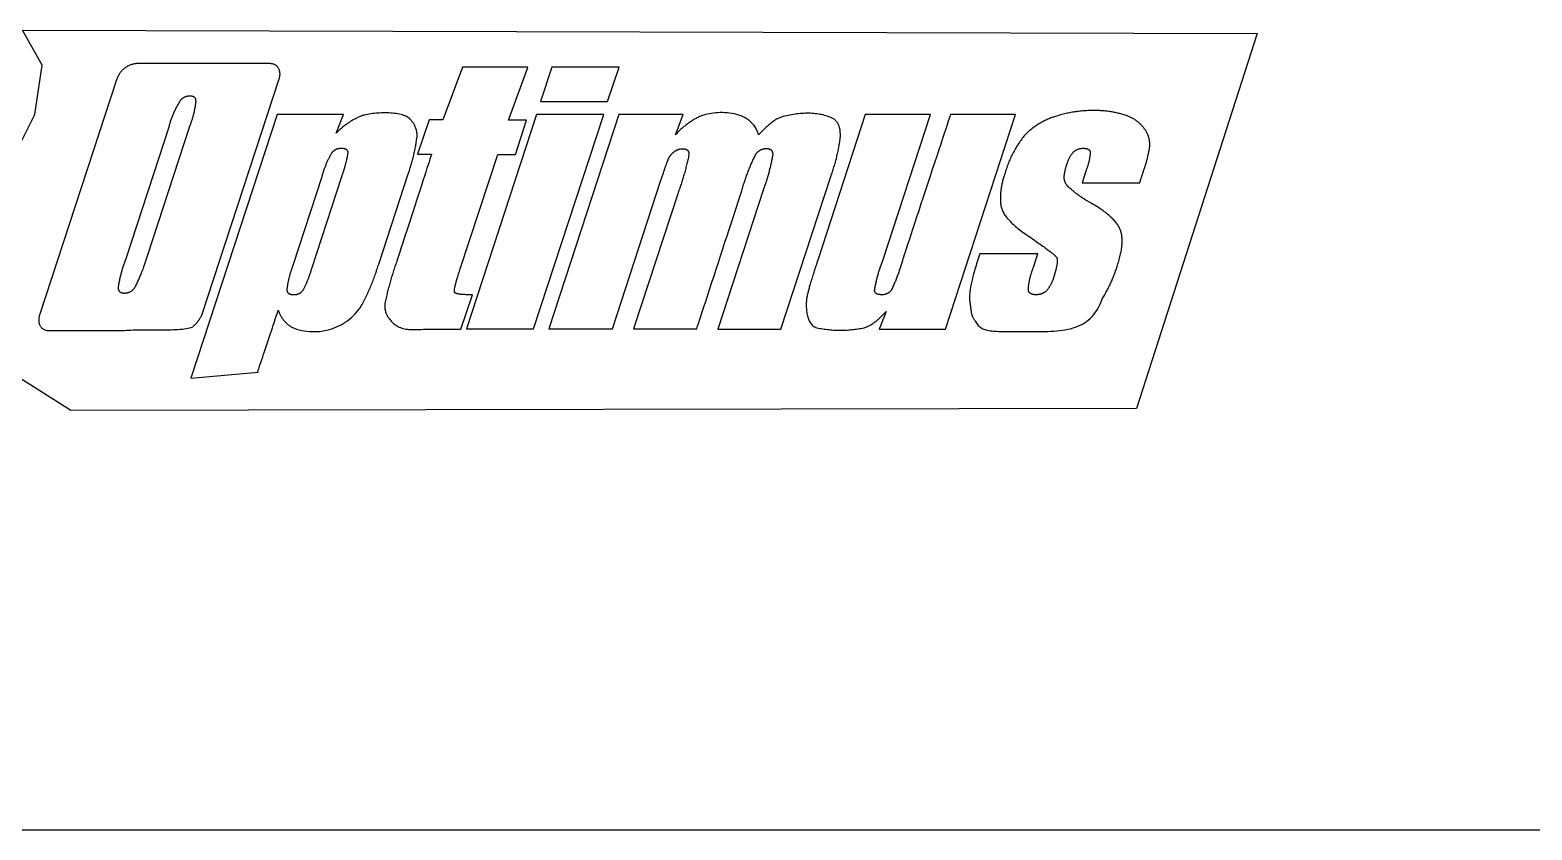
# Model space of a CAD drawing. Extents: x 0 to 453, y 0 to 124.
# Drawn here: x 216.7 to 286.5, y 0.4 to 37.5 of the extents above; entities that cross this region are included whole.
import ezdxf

# ---------------------------------------------------------------- set-up
doc = ezdxf.new("R2010")
doc.units = 0
doc.layers.get('0').update_dxf_attribs({"linetype": 'CONTINUOUS'})

msp = doc.modelspace()

# ---------------------------------------------------------------- linework, layer by layer
at = {"color": 1}
for points in [[(216.358, 37.527), (273.687, 37.366), (268.091, 19.956), (218.614, 19.861), (215.609, 21.763), (213.458, 23.11), (214.984, 24.988), (214.529, 28.841), (216.934, 33.603), (217.27, 35.903), (216.358, 37.532)], [(244.051, 35.802), (240.945, 35.802), (240.416, 34.214), (243.533, 34.214), (244.062, 35.802)], [(243.334, 33.603), (240.228, 33.603), (236.974, 23.65), (240.093, 23.65), (243.348, 33.603)], [(220.996, 23.576)]]:
    msp.add_lwpolyline(points, close=True, dxfattribs=at)
for points in [[(221.66, 35.974), (221.619, 35.97), (221.579, 35.964), (221.54, 35.957), (221.501, 35.948), (221.462, 35.938), (221.424, 35.927), (221.387, 35.914), (221.35, 35.9), (221.314, 35.884), (221.279, 35.867), (221.244, 35.849), (221.21, 35.83), (221.176, 35.809), (221.144, 35.788), (221.112, 35.765), (221.082, 35.741), (221.052, 35.715), (221.023, 35.689), (220.995, 35.662), (220.968, 35.633), (220.942, 35.604), (220.917, 35.574), (220.893, 35.542), (220.871, 35.51), (220.849, 35.477), (220.829, 35.443), (220.81, 35.408), (220.792, 35.372), (220.776, 35.335), (220.761, 35.298), (220.747, 35.26)], [(227.838, 35.974), (221.66, 35.974)], [(228.28, 35.26), (228.291, 35.297), (228.301, 35.335), (228.308, 35.372), (228.314, 35.408), (228.317, 35.444), (228.319, 35.478), (228.319, 35.512), (228.317, 35.546), (228.313, 35.578), (228.308, 35.61), (228.301, 35.64), (228.292, 35.67), (228.281, 35.698), (228.269, 35.726), (228.255, 35.752), (228.239, 35.777), (228.222, 35.801), (228.204, 35.823), (228.184, 35.844), (228.162, 35.864), (228.139, 35.882), (228.115, 35.899), (228.089, 35.914), (228.062, 35.928), (228.034, 35.94), (228.004, 35.95), (227.973, 35.958), (227.941, 35.965), (227.908, 35.97), (227.873, 35.973), (227.838, 35.974)], [(239.818, 35.802), (236.791, 35.802), (235.884, 33.355), (235.238, 33.355), (234.709, 31.767), (235.355, 31.767)], [(236.691, 26.441), (238.429, 31.759), (239.252, 31.759), (239.768, 33.347), (238.921, 33.347), (239.831, 35.797), (239.818, 35.802)], [(220.747, 35.26), (217.154, 24.29)], [(224.689, 24.293), (228.28, 35.26)], [(223.694, 34.265), (223.672, 34.229), (223.649, 34.193), (223.627, 34.157), (223.605, 34.121), (223.584, 34.085), (223.563, 34.048), (223.542, 34.011), (223.522, 33.974), (223.502, 33.937), (223.483, 33.9), (223.464, 33.862), (223.445, 33.824), (223.427, 33.786), (223.409, 33.748), (223.391, 33.71), (223.374, 33.671), (223.357, 33.632), (223.341, 33.594), (223.325, 33.555), (223.31, 33.515), (223.294, 33.476), (223.28, 33.436), (223.265, 33.397), (223.251, 33.357), (223.238, 33.317), (223.225, 33.277), (223.212, 33.237), (223.2, 33.196), (223.188, 33.156), (223.176, 33.115), (223.165, 33.074)], [(224.128, 34.468), (224.112, 34.468), (224.096, 34.467), (224.08, 34.466), (224.064, 34.464), (224.048, 34.462), (224.033, 34.459), (224.017, 34.456), (224.002, 34.452), (223.986, 34.448), (223.971, 34.444), (223.956, 34.439), (223.941, 34.434), (223.926, 34.428), (223.911, 34.423), (223.897, 34.416), (223.882, 34.409), (223.868, 34.402), (223.854, 34.395), (223.841, 34.387), (223.827, 34.379), (223.814, 34.37), (223.801, 34.361), (223.788, 34.352), (223.775, 34.342), (223.763, 34.332), (223.751, 34.322), (223.739, 34.311), (223.727, 34.3), (223.716, 34.289), (223.705, 34.277), (223.694, 34.265)], [(224.419, 34.22), (224.419, 34.235), (224.418, 34.251), (224.417, 34.265), (224.414, 34.279), (224.412, 34.293), (224.408, 34.306), (224.404, 34.319), (224.399, 34.331), (224.394, 34.342), (224.388, 34.354), (224.382, 34.364), (224.375, 34.374), (224.367, 34.384), (224.359, 34.393), (224.35, 34.402), (224.34, 34.41), (224.33, 34.417), (224.32, 34.424), (224.308, 34.431), (224.297, 34.437), (224.284, 34.442), (224.271, 34.447), (224.258, 34.452), (224.243, 34.456), (224.229, 34.459), (224.213, 34.462), (224.198, 34.464), (224.181, 34.466), (224.164, 34.467), (224.146, 34.468), (224.128, 34.468)], [(224.134, 33.074), (224.148, 33.11), (224.161, 33.146), (224.174, 33.181), (224.187, 33.217), (224.2, 33.253), (224.212, 33.29), (224.224, 33.326), (224.236, 33.362), (224.248, 33.399), (224.259, 33.435), (224.269, 33.472), (224.28, 33.508), (224.29, 33.545), (224.3, 33.582), (224.31, 33.619), (224.319, 33.656), (224.328, 33.693), (224.336, 33.73), (224.345, 33.768), (224.353, 33.805), (224.36, 33.842), (224.368, 33.88), (224.375, 33.917), (224.381, 33.955), (224.388, 33.993), (224.394, 34.03), (224.4, 34.068), (224.405, 34.106), (224.41, 34.144), (224.415, 34.182), (224.419, 34.22)], [(230.923, 32.743), (231.261, 33.603), (228.182, 33.603), (224.171, 21.366), (227.311, 21.647), (227.298, 21.647)], [(232.076, 33.537), (232.035, 33.519), (231.993, 33.5), (231.952, 33.481), (231.911, 33.461), (231.87, 33.441), (231.83, 33.42), (231.79, 33.399), (231.75, 33.377), (231.71, 33.354), (231.671, 33.332), (231.632, 33.308), (231.593, 33.285), (231.555, 33.26), (231.517, 33.235), (231.479, 33.21), (231.442, 33.184), (231.405, 33.158), (231.368, 33.132), (231.331, 33.104), (231.295, 33.077), (231.26, 33.049), (231.224, 33.02), (231.189, 32.991), (231.155, 32.962), (231.12, 32.932), (231.087, 32.902), (231.053, 32.871), (231.02, 32.84), (230.987, 32.808), (230.955, 32.776), (230.923, 32.743)], [(234.325, 33.421), (234.285, 33.455), (234.239, 33.487), (234.188, 33.515), (234.132, 33.542), (234.071, 33.566), (234.006, 33.587), (233.938, 33.606), (233.865, 33.623), (233.79, 33.638), (233.711, 33.651), (233.631, 33.661), (233.548, 33.67), (233.463, 33.676), (233.378, 33.681), (233.291, 33.684), (233.204, 33.685), (233.116, 33.684), (233.029, 33.682), (232.942, 33.678), (232.857, 33.673), (232.772, 33.666), (232.689, 33.658), (232.608, 33.649), (232.529, 33.639), (232.454, 33.627), (232.381, 33.614), (232.312, 33.601), (232.246, 33.586), (232.185, 33.571), (232.128, 33.554), (232.076, 33.537)], [(247.039, 33.603), (244.059, 33.603), (240.805, 23.65), (243.75, 23.65), (246.007, 30.553)], [(246.684, 32.667), (247.039, 33.603)], [(247.798, 33.513), (247.757, 33.493), (247.716, 33.473), (247.676, 33.451), (247.636, 33.43), (247.597, 33.408), (247.557, 33.385), (247.518, 33.362), (247.479, 33.338), (247.441, 33.314), (247.403, 33.289), (247.365, 33.264), (247.327, 33.239), (247.29, 33.213), (247.253, 33.186), (247.217, 33.159), (247.181, 33.132), (247.145, 33.104), (247.11, 33.075), (247.075, 33.047), (247.04, 33.017), (247.006, 32.988), (246.972, 32.957), (246.938, 32.927), (246.905, 32.896), (246.872, 32.864), (246.84, 32.832), (246.808, 32.8), (246.776, 32.767), (246.745, 32.734), (246.714, 32.701), (246.684, 32.667)], [(250.539, 32.667), (250.499, 32.786), (250.45, 32.897), (250.394, 32.999), (250.331, 33.093), (250.261, 33.178), (250.185, 33.256), (250.103, 33.327), (250.016, 33.391), (249.924, 33.447), (249.828, 33.497), (249.729, 33.541), (249.627, 33.578), (249.522, 33.61), (249.415, 33.637), (249.306, 33.658), (249.197, 33.674), (249.087, 33.686), (248.978, 33.693), (248.869, 33.696), (248.761, 33.695), (248.654, 33.691), (248.55, 33.683), (248.449, 33.672), (248.351, 33.659), (248.256, 33.643), (248.166, 33.626), (248.081, 33.606), (248.001, 33.584), (247.927, 33.562), (247.859, 33.538), (247.798, 33.513)], [(251.677, 33.513), (251.637, 33.503), (251.598, 33.491), (251.559, 33.477), (251.521, 33.462), (251.482, 33.445), (251.445, 33.427), (251.407, 33.407), (251.369, 33.386), (251.332, 33.364), (251.295, 33.341), (251.258, 33.316), (251.222, 33.291), (251.185, 33.264), (251.149, 33.236), (251.113, 33.208), (251.077, 33.178), (251.041, 33.148), (251.005, 33.117), (250.969, 33.085), (250.934, 33.053), (250.898, 33.02), (250.862, 32.986), (250.827, 32.952), (250.791, 32.917), (250.755, 32.882), (250.719, 32.847), (250.683, 32.811), (250.648, 32.775), (250.611, 32.739), (250.575, 32.703), (250.539, 32.667)], [(253.984, 33.423), (253.923, 33.453), (253.862, 33.48), (253.798, 33.505), (253.734, 33.528), (253.668, 33.55), (253.601, 33.569), (253.532, 33.587), (253.463, 33.603), (253.392, 33.617), (253.32, 33.629), (253.248, 33.639), (253.174, 33.648), (253.1, 33.655), (253.025, 33.66), (252.949, 33.664), (252.872, 33.666), (252.795, 33.666), (252.717, 33.665), (252.639, 33.662), (252.56, 33.657), (252.481, 33.651), (252.401, 33.644), (252.321, 33.635), (252.241, 33.625), (252.16, 33.613), (252.08, 33.6), (251.999, 33.585), (251.919, 33.569), (251.838, 33.552), (251.757, 33.533), (251.677, 33.513)], [(256.304, 26.835), (258.522, 33.603), (255.497, 33.603), (253.301, 26.888)], [(256.463, 24.467), (256.135, 23.639), (259.217, 23.639), (262.472, 33.603)], [(259.445, 33.603), (259.438, 33.583), (259.419, 33.523), (259.387, 33.427), (259.344, 33.298), (259.292, 33.137), (259.229, 32.948), (259.159, 32.733), (259.081, 32.496), (258.996, 32.238), (258.905, 31.963), (258.81, 31.673), (258.711, 31.371), (258.608, 31.059), (258.504, 30.741), (258.397, 30.418), (258.291, 30.094), (258.185, 29.772), (258.08, 29.454), (257.978, 29.142), (257.878, 28.84), (257.783, 28.55), (257.692, 28.274), (257.608, 28.017), (257.53, 27.779), (257.459, 27.565), (257.397, 27.376), (257.344, 27.215), (257.301, 27.085), (257.27, 26.989), (257.25, 26.93), (257.244, 26.909)], [(262.472, 33.603), (262.472, 33.603), (259.445, 33.603)], [(264.218, 33.482), (264.168, 33.464), (264.118, 33.447), (264.069, 33.428), (264.02, 33.408), (263.971, 33.388), (263.923, 33.367), (263.875, 33.345), (263.828, 33.323), (263.781, 33.299), (263.734, 33.275), (263.688, 33.25), (263.642, 33.225), (263.597, 33.199), (263.552, 33.172), (263.507, 33.144), (263.463, 33.115), (263.42, 33.086), (263.376, 33.056), (263.334, 33.026), (263.292, 32.994), (263.25, 32.962), (263.209, 32.93), (263.168, 32.896), (263.128, 32.862), (263.089, 32.828), (263.05, 32.792), (263.011, 32.756), (262.973, 32.72), (262.936, 32.682), (262.899, 32.644), (262.863, 32.606)], [(266.07, 33.791), (266.009, 33.791), (265.948, 33.791), (265.887, 33.789), (265.826, 33.788), (265.765, 33.785), (265.705, 33.782), (265.644, 33.778), (265.583, 33.773), (265.523, 33.768), (265.462, 33.762), (265.402, 33.755), (265.341, 33.748), (265.281, 33.74), (265.221, 33.731), (265.161, 33.722), (265.101, 33.712), (265.041, 33.701), (264.981, 33.69), (264.921, 33.678), (264.862, 33.665), (264.803, 33.652), (264.743, 33.638), (264.684, 33.623), (264.625, 33.607), (264.567, 33.591), (264.508, 33.575), (264.45, 33.557), (264.392, 33.539), (264.333, 33.521), (264.276, 33.502), (264.218, 33.482)], [(267.658, 33.542), (267.608, 33.56), (267.559, 33.576), (267.509, 33.592), (267.459, 33.608), (267.409, 33.622), (267.359, 33.637), (267.309, 33.65), (267.258, 33.663), (267.207, 33.676), (267.157, 33.687), (267.106, 33.698), (267.055, 33.709), (267.004, 33.719), (266.952, 33.728), (266.901, 33.737), (266.85, 33.745), (266.798, 33.752), (266.747, 33.759), (266.695, 33.765), (266.643, 33.771), (266.591, 33.776), (266.539, 33.78), (266.487, 33.784), (266.435, 33.787), (266.383, 33.79), (266.331, 33.791), (266.279, 33.793), (266.227, 33.793), (266.175, 33.793), (266.122, 33.792), (266.07, 33.791)], [(268.507, 32.876), (268.487, 32.905), (268.467, 32.935), (268.445, 32.963), (268.424, 32.992), (268.402, 33.019), (268.379, 33.047), (268.356, 33.073), (268.332, 33.1), (268.307, 33.125), (268.283, 33.15), (268.257, 33.175), (268.231, 33.199), (268.205, 33.223), (268.178, 33.246), (268.151, 33.268), (268.123, 33.29), (268.095, 33.311), (268.066, 33.332), (268.037, 33.352), (268.008, 33.371), (267.978, 33.39), (267.947, 33.408), (267.917, 33.426), (267.885, 33.442), (267.854, 33.459), (267.822, 33.474), (267.79, 33.489), (267.757, 33.504), (267.724, 33.517), (267.691, 33.53), (267.658, 33.542)], [(223.165, 33.074), (221.173, 26.954)], [(222.162, 27.047), (224.134, 33.074)], [(224.134, 33.074), (224.134, 33.074), (224.134, 33.074), (224.134, 33.074), (224.134, 33.074), (224.134, 33.074), (224.134, 33.074), (224.134, 33.074), (224.134, 33.074), (224.134, 33.074), (224.134, 33.074), (224.134, 33.074), (224.134, 33.074), (224.134, 33.074), (224.134, 33.074), (224.134, 33.074), (224.134, 33.074), (224.134, 33.074), (224.134, 33.074), (224.134, 33.074), (224.134, 33.074), (224.134, 33.074), (224.134, 33.074), (224.134, 33.074), (224.134, 33.074), (224.134, 33.074), (224.134, 33.074), (224.134, 33.074), (224.134, 33.074), (224.134, 33.074), (224.134, 33.074), (224.134, 33.074)], [(234.68, 32.545), (234.682, 32.577), (234.683, 32.609), (234.683, 32.641), (234.682, 32.673), (234.68, 32.704), (234.678, 32.736), (234.674, 32.767), (234.669, 32.798), (234.664, 32.829), (234.657, 32.86), (234.65, 32.891), (234.642, 32.921), (234.632, 32.951), (234.622, 32.981), (234.612, 33.01), (234.6, 33.039), (234.587, 33.068), (234.574, 33.096), (234.559, 33.124), (234.544, 33.151), (234.528, 33.178), (234.512, 33.205), (234.494, 33.231), (234.476, 33.257), (234.457, 33.282), (234.437, 33.307), (234.416, 33.331), (234.394, 33.354), (234.372, 33.377), (234.349, 33.399), (234.325, 33.421)], [(254.333, 32.503), (254.335, 32.538), (254.337, 32.574), (254.338, 32.609), (254.338, 32.645), (254.338, 32.68), (254.337, 32.716), (254.335, 32.751), (254.333, 32.787), (254.33, 32.822), (254.326, 32.856), (254.321, 32.891), (254.315, 32.925), (254.309, 32.958), (254.301, 32.991), (254.292, 33.023), (254.283, 33.055), (254.272, 33.086), (254.26, 33.117), (254.247, 33.146), (254.232, 33.175), (254.217, 33.203), (254.2, 33.23), (254.182, 33.256), (254.162, 33.281), (254.141, 33.305), (254.119, 33.328), (254.095, 33.35), (254.07, 33.37), (254.043, 33.389), (254.014, 33.407), (253.984, 33.423)], [(268.703, 32.111), (268.704, 32.137), (268.705, 32.163), (268.706, 32.189), (268.706, 32.215), (268.706, 32.241), (268.704, 32.267), (268.703, 32.293), (268.701, 32.319), (268.698, 32.344), (268.695, 32.37), (268.691, 32.396), (268.687, 32.421), (268.682, 32.447), (268.676, 32.472), (268.671, 32.497), (268.664, 32.522), (268.657, 32.547), (268.65, 32.571), (268.642, 32.596), (268.633, 32.62), (268.624, 32.645), (268.615, 32.669), (268.605, 32.693), (268.594, 32.716), (268.583, 32.74), (268.572, 32.763), (268.56, 32.786), (268.547, 32.809), (268.534, 32.831), (268.521, 32.854), (268.507, 32.876)], [(234.275, 30.86), (234.294, 30.912), (234.312, 30.966), (234.329, 31.019), (234.347, 31.072), (234.364, 31.125), (234.381, 31.179), (234.397, 31.232), (234.413, 31.286), (234.429, 31.34), (234.444, 31.394), (234.459, 31.448), (234.473, 31.502), (234.487, 31.556), (234.501, 31.61), (234.515, 31.665), (234.528, 31.719), (234.54, 31.774), (234.553, 31.828), (234.565, 31.883), (234.576, 31.938), (234.588, 31.992), (234.598, 32.047), (234.609, 32.102), (234.619, 32.157), (234.629, 32.213), (234.638, 32.268), (234.647, 32.323), (234.656, 32.379), (234.664, 32.434), (234.672, 32.489), (234.68, 32.545)], [(253.891, 30.725), (253.912, 30.78), (253.931, 30.836), (253.951, 30.892), (253.97, 30.948), (253.989, 31.004), (254.007, 31.061), (254.025, 31.117), (254.042, 31.174), (254.059, 31.23), (254.076, 31.287), (254.092, 31.344), (254.108, 31.401), (254.124, 31.458), (254.139, 31.516), (254.153, 31.573), (254.168, 31.63), (254.181, 31.688), (254.195, 31.746), (254.208, 31.803), (254.221, 31.861), (254.233, 31.919), (254.245, 31.977), (254.256, 32.035), (254.267, 32.093), (254.278, 32.152), (254.288, 32.21), (254.298, 32.268), (254.307, 32.327), (254.316, 32.385), (254.325, 32.444), (254.333, 32.503)], [(262.863, 32.606), (262.824, 32.555), (262.785, 32.504), (262.747, 32.452), (262.71, 32.4), (262.673, 32.348), (262.637, 32.294), (262.602, 32.241), (262.567, 32.187), (262.533, 32.133), (262.5, 32.078), (262.468, 32.023), (262.436, 31.968), (262.405, 31.912), (262.375, 31.855), (262.345, 31.799), (262.316, 31.742), (262.288, 31.684), (262.26, 31.627), (262.234, 31.568), (262.208, 31.51), (262.182, 31.451), (262.158, 31.392), (262.134, 31.333), (262.111, 31.273), (262.089, 31.213), (262.068, 31.152), (262.047, 31.092), (262.027, 31.031), (262.008, 30.97), (261.989, 30.908), (261.972, 30.846)], [(268.422, 31.008), (268.434, 31.042), (268.447, 31.077), (268.458, 31.112), (268.47, 31.147), (268.481, 31.182), (268.493, 31.217), (268.504, 31.252), (268.514, 31.287), (268.525, 31.322), (268.535, 31.358), (268.545, 31.393), (268.555, 31.428), (268.565, 31.464), (268.575, 31.499), (268.584, 31.535), (268.593, 31.571), (268.602, 31.606), (268.61, 31.642), (268.619, 31.678), (268.627, 31.714), (268.635, 31.75), (268.643, 31.786), (268.65, 31.821), (268.658, 31.858), (268.665, 31.894), (268.672, 31.93), (268.678, 31.966), (268.685, 32.002), (268.691, 32.038), (268.697, 32.075), (268.703, 32.111)], [(230.703, 31.804), (230.685, 31.771), (230.666, 31.737), (230.649, 31.704), (230.631, 31.67), (230.613, 31.636), (230.596, 31.603), (230.579, 31.568), (230.563, 31.534), (230.546, 31.5), (230.53, 31.466), (230.514, 31.431), (230.499, 31.396), (230.484, 31.361), (230.469, 31.327), (230.454, 31.292), (230.439, 31.256), (230.425, 31.221), (230.411, 31.186), (230.398, 31.15), (230.384, 31.115), (230.371, 31.079), (230.359, 31.043), (230.346, 31.007), (230.334, 30.971), (230.322, 30.935), (230.31, 30.899), (230.299, 30.863), (230.288, 30.826), (230.277, 30.79), (230.266, 30.753), (230.256, 30.717)], [(231.166, 32.029), (231.149, 32.03), (231.131, 32.03), (231.113, 32.029), (231.096, 32.028), (231.079, 32.027), (231.061, 32.024), (231.044, 32.022), (231.027, 32.018), (231.01, 32.015), (230.994, 32.01), (230.977, 32.005), (230.961, 32), (230.945, 31.994), (230.929, 31.987), (230.913, 31.98), (230.898, 31.973), (230.883, 31.965), (230.868, 31.956), (230.853, 31.947), (230.839, 31.938), (230.825, 31.928), (230.811, 31.918), (230.797, 31.907), (230.784, 31.895), (230.772, 31.884), (230.759, 31.872), (230.747, 31.859), (230.736, 31.846), (230.724, 31.832), (230.714, 31.818), (230.703, 31.804)], [(231.481, 31.836), (231.481, 31.848), (231.48, 31.86), (231.478, 31.872), (231.476, 31.883), (231.473, 31.893), (231.469, 31.904), (231.465, 31.914), (231.46, 31.923), (231.454, 31.932), (231.448, 31.941), (231.441, 31.949), (231.434, 31.957), (231.425, 31.964), (231.417, 31.971), (231.407, 31.978), (231.397, 31.984), (231.386, 31.99), (231.375, 31.995), (231.362, 32), (231.35, 32.005), (231.336, 32.009), (231.322, 32.013), (231.307, 32.016), (231.292, 32.019), (231.276, 32.022), (231.259, 32.024), (231.242, 32.026), (231.224, 32.027), (231.205, 32.028), (231.186, 32.029), (231.166, 32.029)], [(231.182, 30.717), (231.195, 30.752), (231.208, 30.787), (231.22, 30.822), (231.233, 30.858), (231.245, 30.893), (231.257, 30.929), (231.268, 30.964), (231.28, 31), (231.291, 31.035), (231.302, 31.071), (231.313, 31.107), (231.323, 31.143), (231.334, 31.179), (231.344, 31.215), (231.354, 31.251), (231.363, 31.287), (231.373, 31.323), (231.382, 31.36), (231.391, 31.396), (231.4, 31.432), (231.408, 31.469), (231.417, 31.505), (231.425, 31.542), (231.433, 31.578), (231.44, 31.615), (231.448, 31.652), (231.455, 31.688), (231.462, 31.725), (231.468, 31.762), (231.475, 31.799), (231.481, 31.836)], [(235.355, 31.767), (235.35, 31.752), (235.335, 31.707), (235.312, 31.635), (235.28, 31.537), (235.241, 31.416), (235.195, 31.273), (235.142, 31.112), (235.084, 30.933), (235.021, 30.739), (234.954, 30.531), (234.883, 30.313), (234.809, 30.085), (234.733, 29.85), (234.655, 29.61), (234.577, 29.368), (234.497, 29.124), (234.419, 28.881), (234.341, 28.641), (234.265, 28.406), (234.191, 28.178), (234.12, 27.96), (234.053, 27.752), (233.99, 27.558), (233.932, 27.379), (233.88, 27.218), (233.833, 27.075), (233.794, 26.954), (233.762, 26.857), (233.739, 26.784), (233.724, 26.74), (233.719, 26.724)], [(246.007, 30.553), (246.022, 30.598), (246.036, 30.643), (246.051, 30.687), (246.065, 30.73), (246.079, 30.772), (246.092, 30.812), (246.105, 30.852), (246.118, 30.891), (246.131, 30.928), (246.143, 30.965), (246.155, 31), (246.166, 31.035), (246.178, 31.068), (246.189, 31.101), (246.2, 31.132), (246.21, 31.162), (246.22, 31.192), (246.23, 31.22), (246.239, 31.247), (246.249, 31.273), (246.258, 31.298), (246.266, 31.322), (246.274, 31.346), (246.282, 31.367), (246.29, 31.388), (246.297, 31.408), (246.304, 31.427), (246.311, 31.445), (246.318, 31.462), (246.324, 31.477), (246.33, 31.492)], [(246.33, 31.492), (246.335, 31.506), (246.341, 31.52), (246.347, 31.535), (246.354, 31.548), (246.36, 31.562), (246.367, 31.576), (246.374, 31.59), (246.382, 31.603), (246.389, 31.616), (246.397, 31.629), (246.405, 31.642), (246.413, 31.655), (246.422, 31.668), (246.431, 31.68), (246.439, 31.693), (246.449, 31.705), (246.458, 31.717), (246.467, 31.729), (246.477, 31.741), (246.487, 31.752), (246.497, 31.764), (246.508, 31.775), (246.518, 31.786), (246.529, 31.797), (246.54, 31.808), (246.551, 31.818), (246.563, 31.828), (246.574, 31.838), (246.586, 31.848), (246.598, 31.858), (246.61, 31.868)], [(246.61, 31.868), (246.621, 31.877), (246.632, 31.885), (246.643, 31.894), (246.654, 31.902), (246.666, 31.91), (246.677, 31.918), (246.689, 31.926), (246.701, 31.933), (246.713, 31.94), (246.726, 31.946), (246.738, 31.953), (246.751, 31.959), (246.763, 31.965), (246.776, 31.97), (246.789, 31.976), (246.802, 31.981), (246.815, 31.986), (246.828, 31.99), (246.841, 31.994), (246.855, 31.998), (246.868, 32.002), (246.882, 32.005), (246.895, 32.008), (246.909, 32.011), (246.923, 32.013), (246.937, 32.015), (246.951, 32.017), (246.965, 32.018), (246.979, 32.02), (246.993, 32.021), (247.007, 32.021)], [(247.303, 31.73), (247.291, 31.672), (247.279, 31.615), (247.266, 31.557), (247.253, 31.499), (247.24, 31.442), (247.227, 31.385), (247.213, 31.327), (247.199, 31.27), (247.185, 31.213), (247.17, 31.155), (247.155, 31.098), (247.14, 31.041), (247.125, 30.984), (247.109, 30.928), (247.093, 30.871), (247.077, 30.814), (247.061, 30.757), (247.044, 30.701), (247.027, 30.644), (247.01, 30.588), (246.993, 30.532), (246.975, 30.475), (246.957, 30.419), (246.939, 30.363), (246.92, 30.307), (246.901, 30.251), (246.882, 30.196), (246.863, 30.14), (246.843, 30.084), (246.823, 30.029), (246.803, 29.973)], [(247.007, 32.021), (247.027, 32.021), (247.047, 32.02), (247.066, 32.018), (247.084, 32.016), (247.102, 32.013), (247.118, 32.01), (247.135, 32.006), (247.15, 32.002), (247.165, 31.996), (247.179, 31.991), (247.192, 31.984), (247.204, 31.977), (247.216, 31.97), (247.227, 31.961), (247.237, 31.953), (247.247, 31.943), (247.256, 31.933), (247.264, 31.923), (247.271, 31.911), (247.278, 31.9), (247.284, 31.887), (247.289, 31.874), (247.294, 31.861), (247.298, 31.846), (247.301, 31.831), (247.303, 31.816), (247.304, 31.8), (247.305, 31.783), (247.305, 31.766), (247.305, 31.748), (247.303, 31.73)], [(249.785, 30.143), (249.8, 30.195), (249.815, 30.248), (249.83, 30.301), (249.846, 30.354), (249.862, 30.406), (249.879, 30.459), (249.896, 30.511), (249.913, 30.563), (249.93, 30.615), (249.948, 30.667), (249.966, 30.719), (249.984, 30.771), (250.003, 30.822), (250.022, 30.874), (250.041, 30.925), (250.061, 30.976), (250.081, 31.028), (250.101, 31.079), (250.122, 31.13), (250.143, 31.18), (250.164, 31.231), (250.186, 31.281), (250.207, 31.332), (250.23, 31.382), (250.252, 31.432), (250.275, 31.482), (250.298, 31.532), (250.321, 31.582), (250.345, 31.631), (250.369, 31.681), (250.394, 31.73)], [(250.394, 31.73), (250.404, 31.748), (250.414, 31.765), (250.425, 31.781), (250.437, 31.797), (250.449, 31.813), (250.462, 31.828), (250.475, 31.843), (250.488, 31.857), (250.502, 31.871), (250.517, 31.884), (250.531, 31.897), (250.547, 31.909), (250.562, 31.921), (250.578, 31.932), (250.595, 31.943), (250.611, 31.953), (250.628, 31.963), (250.646, 31.972), (250.663, 31.98), (250.681, 31.988), (250.7, 31.995), (250.718, 32.001), (250.737, 32.007), (250.756, 32.013), (250.775, 32.017), (250.794, 32.021), (250.814, 32.025), (250.834, 32.028), (250.853, 32.03), (250.873, 32.031), (250.894, 32.032)], [(251.195, 31.727), (251.186, 31.675), (251.177, 31.623), (251.167, 31.571), (251.157, 31.518), (251.146, 31.466), (251.136, 31.414), (251.124, 31.362), (251.113, 31.31), (251.101, 31.259), (251.089, 31.207), (251.077, 31.155), (251.065, 31.104), (251.052, 31.052), (251.038, 31.001), (251.025, 30.949), (251.011, 30.898), (250.997, 30.847), (250.982, 30.796), (250.968, 30.745), (250.953, 30.694), (250.937, 30.643), (250.922, 30.592), (250.906, 30.542), (250.889, 30.491), (250.873, 30.441), (250.856, 30.39), (250.839, 30.34), (250.821, 30.29), (250.803, 30.24), (250.785, 30.19), (250.767, 30.14)], [(250.894, 32.032), (250.914, 32.031), (250.933, 32.03), (250.952, 32.029), (250.97, 32.027), (250.987, 32.024), (251.004, 32.02), (251.02, 32.016), (251.035, 32.012), (251.05, 32.006), (251.064, 32), (251.077, 31.994), (251.089, 31.986), (251.101, 31.978), (251.112, 31.97), (251.123, 31.961), (251.133, 31.951), (251.142, 31.941), (251.15, 31.929), (251.158, 31.918), (251.164, 31.905), (251.171, 31.892), (251.176, 31.879), (251.181, 31.865), (251.185, 31.85), (251.189, 31.834), (251.192, 31.818), (251.194, 31.801), (251.195, 31.784), (251.196, 31.766), (251.196, 31.747), (251.195, 31.727)], [(264.879, 31.362), (264.891, 31.396), (264.902, 31.43), (264.915, 31.463), (264.928, 31.497), (264.941, 31.529), (264.956, 31.561), (264.971, 31.593), (264.987, 31.624), (265.004, 31.655), (265.022, 31.685), (265.04, 31.714), (265.059, 31.742), (265.079, 31.769), (265.1, 31.795), (265.122, 31.821), (265.145, 31.845), (265.169, 31.868), (265.193, 31.89), (265.219, 31.911), (265.246, 31.93), (265.273, 31.948), (265.302, 31.965), (265.332, 31.98), (265.363, 31.993), (265.394, 32.005), (265.427, 32.015), (265.462, 32.024), (265.497, 32.031), (265.533, 32.036), (265.571, 32.039), (265.61, 32.04)], [(265.61, 32.04), (265.63, 32.039), (265.649, 32.039), (265.668, 32.038), (265.686, 32.036), (265.703, 32.035), (265.72, 32.033), (265.737, 32.03), (265.752, 32.027), (265.767, 32.024), (265.782, 32.02), (265.796, 32.016), (265.809, 32.011), (265.822, 32.006), (265.834, 32.001), (265.845, 31.996), (265.856, 31.99), (265.866, 31.983), (265.876, 31.976), (265.885, 31.969), (265.893, 31.962), (265.901, 31.954), (265.908, 31.946), (265.914, 31.937), (265.92, 31.928), (265.925, 31.918), (265.93, 31.909), (265.934, 31.899), (265.937, 31.888), (265.94, 31.877), (265.942, 31.866), (265.943, 31.854)], [(265.943, 31.854), (265.941, 31.825), (265.938, 31.796), (265.935, 31.768), (265.932, 31.739), (265.928, 31.71), (265.924, 31.681), (265.92, 31.652), (265.915, 31.624), (265.911, 31.595), (265.906, 31.566), (265.9, 31.538), (265.895, 31.509), (265.889, 31.481), (265.883, 31.452), (265.877, 31.424), (265.87, 31.396), (265.863, 31.368), (265.856, 31.34), (265.848, 31.312), (265.84, 31.284), (265.832, 31.256), (265.824, 31.228), (265.815, 31.2), (265.806, 31.172), (265.797, 31.145), (265.788, 31.117), (265.778, 31.09), (265.768, 31.063), (265.758, 31.035), (265.747, 31.008), (265.737, 30.981)], [(230.256, 30.717), (228.915, 26.592)], [(229.793, 26.46), (231.182, 30.727), (231.182, 30.717)], [(232.902, 26.663), (234.275, 30.86)], [(250.767, 30.14), (248.65, 23.647), (251.579, 23.647), (253.891, 30.725)], [(261.972, 30.846), (261.955, 30.801), (261.94, 30.756), (261.925, 30.711), (261.91, 30.665), (261.897, 30.62), (261.884, 30.574), (261.872, 30.528), (261.86, 30.481), (261.849, 30.435), (261.839, 30.389), (261.83, 30.342), (261.821, 30.295), (261.813, 30.248), (261.806, 30.201), (261.799, 30.154), (261.793, 30.107), (261.788, 30.06), (261.783, 30.012), (261.78, 29.965), (261.776, 29.918), (261.774, 29.87), (261.772, 29.823), (261.771, 29.775), (261.771, 29.727), (261.771, 29.68), (261.773, 29.632), (261.775, 29.584), (261.777, 29.537), (261.78, 29.489), (261.784, 29.441), (261.789, 29.394)], [(264.726, 30.693), (264.728, 30.715), (264.73, 30.737), (264.733, 30.759), (264.736, 30.781), (264.739, 30.803), (264.742, 30.825), (264.745, 30.847), (264.748, 30.869), (264.752, 30.891), (264.756, 30.913), (264.76, 30.935), (264.764, 30.957), (264.769, 30.978), (264.773, 31), (264.778, 31.022), (264.783, 31.044), (264.788, 31.065), (264.793, 31.087), (264.799, 31.108), (264.805, 31.13), (264.81, 31.151), (264.817, 31.172), (264.823, 31.194), (264.829, 31.215), (264.836, 31.236), (264.843, 31.257), (264.85, 31.278), (264.857, 31.299), (264.864, 31.32), (264.872, 31.341), (264.879, 31.362)], [(264.954, 30.222), (264.941, 30.234), (264.928, 30.246), (264.915, 30.258), (264.904, 30.271), (264.892, 30.284), (264.881, 30.297), (264.87, 30.31), (264.859, 30.324), (264.849, 30.338), (264.839, 30.352), (264.83, 30.367), (264.821, 30.381), (264.812, 30.396), (264.804, 30.411), (264.796, 30.427), (264.788, 30.442), (264.781, 30.458), (264.775, 30.474), (264.768, 30.49), (264.762, 30.506), (264.757, 30.522), (264.752, 30.539), (264.747, 30.555), (264.743, 30.572), (264.739, 30.589), (264.736, 30.606), (264.733, 30.623), (264.731, 30.641), (264.729, 30.658), (264.727, 30.675), (264.726, 30.693)], [(265.737, 30.981), (265.559, 30.428), (268.234, 30.428)], [(268.234, 30.428), (268.235, 30.43), (268.237, 30.435), (268.239, 30.444), (268.243, 30.455), (268.247, 30.469), (268.253, 30.485), (268.259, 30.504), (268.265, 30.524), (268.273, 30.546), (268.28, 30.57), (268.289, 30.595), (268.297, 30.622), (268.306, 30.649), (268.315, 30.676), (268.324, 30.704), (268.333, 30.732), (268.342, 30.76), (268.351, 30.787), (268.36, 30.814), (268.368, 30.841), (268.376, 30.866), (268.384, 30.89), (268.391, 30.912), (268.398, 30.932), (268.404, 30.951), (268.409, 30.967), (268.414, 30.981), (268.417, 30.993), (268.42, 31.001), (268.422, 31.006), (268.422, 31.008)], [(247.668, 23.65), (247.675, 23.67), (247.694, 23.727), (247.724, 23.82), (247.765, 23.946), (247.816, 24.102), (247.875, 24.285), (247.943, 24.493), (248.018, 24.724), (248.1, 24.974), (248.187, 25.241), (248.279, 25.522), (248.374, 25.815), (248.473, 26.117), (248.573, 26.426), (248.675, 26.739), (248.778, 27.053), (248.88, 27.366), (248.98, 27.675), (249.079, 27.977), (249.175, 28.27), (249.266, 28.552), (249.353, 28.819), (249.435, 29.068), (249.51, 29.299), (249.578, 29.507), (249.638, 29.69), (249.688, 29.846), (249.729, 29.972), (249.76, 30.065), (249.779, 30.123), (249.785, 30.143)], [(266.012, 29.478), (265.975, 29.498), (265.938, 29.518), (265.901, 29.538), (265.865, 29.559), (265.829, 29.58), (265.793, 29.601), (265.757, 29.622), (265.721, 29.644), (265.685, 29.666), (265.65, 29.688), (265.615, 29.711), (265.58, 29.734), (265.545, 29.757), (265.51, 29.78), (265.476, 29.804), (265.442, 29.828), (265.408, 29.852), (265.374, 29.877), (265.34, 29.902), (265.307, 29.927), (265.274, 29.953), (265.241, 29.978), (265.208, 30.004), (265.175, 30.031), (265.143, 30.057), (265.111, 30.084), (265.079, 30.111), (265.047, 30.138), (265.016, 30.166), (264.985, 30.194), (264.954, 30.222)], [(246.803, 29.973), (244.737, 23.65), (247.668, 23.65)], [(261.789, 29.394), (261.796, 29.354), (261.805, 29.314), (261.816, 29.274), (261.829, 29.233), (261.844, 29.192), (261.862, 29.151), (261.881, 29.109), (261.902, 29.068), (261.926, 29.026), (261.951, 28.984), (261.979, 28.941), (262.009, 28.898), (262.041, 28.855), (262.074, 28.812), (262.11, 28.768), (262.148, 28.725), (262.188, 28.68), (262.231, 28.636), (262.275, 28.591), (262.321, 28.546), (262.37, 28.501), (262.42, 28.456), (262.473, 28.41), (262.528, 28.364), (262.584, 28.318), (262.643, 28.271), (262.704, 28.224), (262.767, 28.177), (262.833, 28.13), (262.9, 28.082), (262.969, 28.034)], [(267.335, 28.261), (267.319, 28.298), (267.302, 28.335), (267.283, 28.372), (267.262, 28.41), (267.239, 28.447), (267.215, 28.485), (267.188, 28.523), (267.16, 28.561), (267.13, 28.6), (267.099, 28.638), (267.065, 28.677), (267.03, 28.716), (266.993, 28.755), (266.954, 28.794), (266.913, 28.833), (266.87, 28.873), (266.826, 28.912), (266.779, 28.952), (266.731, 28.992), (266.681, 29.032), (266.63, 29.072), (266.576, 29.112), (266.521, 29.153), (266.463, 29.193), (266.404, 29.234), (266.344, 29.274), (266.281, 29.315), (266.216, 29.356), (266.15, 29.397), (266.082, 29.437), (266.012, 29.478)], [(262.969, 28.034), (263.051, 27.978), (263.131, 27.923), (263.209, 27.869), (263.283, 27.818), (263.356, 27.767), (263.426, 27.718), (263.493, 27.671), (263.559, 27.625), (263.621, 27.58), (263.681, 27.537), (263.739, 27.496), (263.794, 27.456), (263.847, 27.417), (263.898, 27.38), (263.946, 27.345), (263.991, 27.31), (264.034, 27.278), (264.075, 27.247), (264.113, 27.217), (264.149, 27.189), (264.182, 27.162), (264.213, 27.137), (264.241, 27.113), (264.267, 27.09), (264.29, 27.07), (264.311, 27.05), (264.33, 27.032), (264.346, 27.016), (264.359, 27.001), (264.371, 26.987), (264.379, 26.975)], [(267.205, 26.605), (267.228, 26.674), (267.249, 26.743), (267.269, 26.81), (267.288, 26.876), (267.305, 26.942), (267.321, 27.006), (267.337, 27.069), (267.35, 27.131), (267.363, 27.192), (267.375, 27.252), (267.385, 27.311), (267.394, 27.368), (267.402, 27.425), (267.408, 27.481), (267.414, 27.535), (267.418, 27.589), (267.421, 27.641), (267.422, 27.693), (267.423, 27.743), (267.422, 27.792), (267.42, 27.84), (267.417, 27.887), (267.413, 27.933), (267.407, 27.978), (267.401, 28.022), (267.393, 28.064), (267.384, 28.106), (267.373, 28.147), (267.362, 28.186), (267.349, 28.224), (267.335, 28.261)], [(221.173, 26.954), (221.156, 26.911), (221.14, 26.868), (221.124, 26.825), (221.109, 26.782), (221.094, 26.738), (221.079, 26.695), (221.064, 26.651), (221.049, 26.608), (221.035, 26.564), (221.021, 26.52), (221.008, 26.476), (220.995, 26.432), (220.982, 26.388), (220.969, 26.344), (220.957, 26.3), (220.945, 26.255), (220.933, 26.211), (220.922, 26.166), (220.91, 26.122), (220.899, 26.077), (220.889, 26.032), (220.879, 25.987), (220.869, 25.943), (220.859, 25.898), (220.85, 25.853), (220.841, 25.808), (220.832, 25.762), (220.823, 25.717), (220.815, 25.672), (220.807, 25.627), (220.8, 25.581)], [(221.602, 25.616), (221.624, 25.66), (221.646, 25.705), (221.668, 25.749), (221.689, 25.794), (221.71, 25.839), (221.731, 25.884), (221.752, 25.929), (221.772, 25.974), (221.792, 26.02), (221.812, 26.065), (221.831, 26.111), (221.851, 26.157), (221.87, 26.203), (221.888, 26.249), (221.907, 26.295), (221.925, 26.341), (221.943, 26.387), (221.96, 26.434), (221.977, 26.48), (221.994, 26.527), (222.011, 26.574), (222.028, 26.621), (222.044, 26.668), (222.06, 26.715), (222.075, 26.762), (222.09, 26.809), (222.105, 26.857), (222.12, 26.904), (222.134, 26.952), (222.149, 26.999), (222.162, 27.047)], [(228.915, 26.592), (228.901, 26.557), (228.888, 26.522), (228.875, 26.487), (228.862, 26.451), (228.85, 26.416), (228.838, 26.38), (228.826, 26.345), (228.815, 26.309), (228.803, 26.273), (228.793, 26.238), (228.782, 26.202), (228.772, 26.166), (228.762, 26.129), (228.752, 26.093), (228.743, 26.057), (228.734, 26.021), (228.725, 25.984), (228.717, 25.948), (228.709, 25.911), (228.701, 25.874), (228.694, 25.838), (228.687, 25.801), (228.68, 25.764), (228.673, 25.727), (228.667, 25.69), (228.661, 25.653), (228.656, 25.616), (228.651, 25.579), (228.646, 25.542), (228.641, 25.505), (228.637, 25.467)], [(232.108, 24.732), (232.14, 24.791), (232.171, 24.851), (232.202, 24.911), (232.233, 24.971), (232.263, 25.032), (232.292, 25.092), (232.322, 25.153), (232.351, 25.214), (232.379, 25.275), (232.407, 25.337), (232.435, 25.398), (232.462, 25.46), (232.489, 25.522), (232.516, 25.584), (232.542, 25.646), (232.567, 25.708), (232.592, 25.771), (232.617, 25.834), (232.642, 25.897), (232.666, 25.96), (232.689, 26.023), (232.712, 26.086), (232.735, 26.15), (232.757, 26.213), (232.779, 26.277), (232.801, 26.341), (232.822, 26.405), (232.843, 26.47), (232.863, 26.534), (232.883, 26.599), (232.902, 26.663)], [(233.719, 26.724), (233.698, 26.665), (233.677, 26.605), (233.657, 26.546), (233.636, 26.486), (233.616, 26.426), (233.596, 26.366), (233.577, 26.306), (233.558, 26.246), (233.539, 26.186), (233.52, 26.126), (233.501, 26.065), (233.483, 26.005), (233.465, 25.944), (233.448, 25.884), (233.43, 25.823), (233.413, 25.762), (233.396, 25.702), (233.38, 25.641), (233.364, 25.58), (233.348, 25.519), (233.332, 25.458), (233.317, 25.397), (233.301, 25.335), (233.287, 25.274), (233.272, 25.213), (233.258, 25.151), (233.244, 25.09), (233.23, 25.028), (233.216, 24.966), (233.203, 24.905), (233.19, 24.843)], [(253.301, 26.888), (253.274, 26.806), (253.248, 26.725), (253.223, 26.647), (253.198, 26.57), (253.174, 26.495), (253.151, 26.422), (253.128, 26.35), (253.106, 26.28), (253.085, 26.213), (253.064, 26.147), (253.045, 26.082), (253.025, 26.02), (253.007, 25.959), (252.989, 25.9), (252.972, 25.843), (252.955, 25.788), (252.94, 25.734), (252.925, 25.683), (252.91, 25.633), (252.897, 25.584), (252.883, 25.538), (252.871, 25.493), (252.859, 25.451), (252.848, 25.409), (252.838, 25.37), (252.829, 25.333), (252.82, 25.297), (252.811, 25.263), (252.804, 25.23), (252.797, 25.2), (252.791, 25.171)], [(255.926, 25.457), (255.934, 25.502), (255.943, 25.548), (255.952, 25.593), (255.961, 25.638), (255.97, 25.683), (255.98, 25.729), (255.989, 25.774), (256, 25.819), (256.01, 25.864), (256.021, 25.909), (256.032, 25.954), (256.043, 25.998), (256.054, 26.043), (256.066, 26.088), (256.078, 26.132), (256.09, 26.177), (256.102, 26.221), (256.115, 26.266), (256.128, 26.31), (256.141, 26.354), (256.155, 26.398), (256.169, 26.442), (256.183, 26.486), (256.197, 26.53), (256.212, 26.574), (256.226, 26.618), (256.241, 26.661), (256.257, 26.705), (256.272, 26.749), (256.288, 26.792), (256.304, 26.835)], [(257.244, 26.909), (257.23, 26.862), (257.216, 26.814), (257.202, 26.766), (257.188, 26.719), (257.173, 26.671), (257.159, 26.624), (257.144, 26.576), (257.128, 26.529), (257.113, 26.482), (257.097, 26.435), (257.081, 26.388), (257.065, 26.341), (257.049, 26.294), (257.032, 26.247), (257.015, 26.2), (256.998, 26.154), (256.981, 26.107), (256.963, 26.061), (256.945, 26.014), (256.927, 25.968), (256.909, 25.922), (256.891, 25.876), (256.872, 25.83), (256.853, 25.784), (256.834, 25.738), (256.815, 25.692), (256.795, 25.646), (256.775, 25.601), (256.755, 25.555), (256.735, 25.51), (256.714, 25.465)], [(260.662, 26.669), (260.636, 26.589), (260.611, 26.51), (260.587, 26.433), (260.565, 26.358), (260.543, 26.283), (260.523, 26.21), (260.503, 26.138), (260.485, 26.068), (260.468, 25.999), (260.451, 25.931), (260.436, 25.865), (260.422, 25.8), (260.409, 25.736), (260.397, 25.674), (260.387, 25.612), (260.377, 25.553), (260.368, 25.494), (260.361, 25.437), (260.354, 25.382), (260.349, 25.327), (260.344, 25.274), (260.341, 25.222), (260.339, 25.172), (260.338, 25.123), (260.338, 25.075), (260.339, 25.029), (260.341, 24.984), (260.344, 24.94), (260.349, 24.897), (260.354, 24.856), (260.36, 24.816)], [(263.305, 26.518), (263.506, 27.145), (260.821, 27.145), (260.662, 26.669)], [(263.064, 25.478), (263.067, 25.512), (263.07, 25.547), (263.074, 25.581), (263.077, 25.616), (263.081, 25.65), (263.086, 25.684), (263.09, 25.719), (263.096, 25.753), (263.101, 25.787), (263.107, 25.821), (263.113, 25.855), (263.119, 25.889), (263.126, 25.923), (263.133, 25.957), (263.141, 25.99), (263.148, 26.024), (263.157, 26.058), (263.165, 26.091), (263.174, 26.124), (263.183, 26.158), (263.192, 26.191), (263.202, 26.224), (263.212, 26.257), (263.223, 26.29), (263.234, 26.323), (263.245, 26.356), (263.256, 26.388), (263.268, 26.421), (263.28, 26.453), (263.292, 26.486), (263.305, 26.518)], [(264.379, 26.975), (264.386, 26.963), (264.391, 26.95), (264.396, 26.935), (264.4, 26.92), (264.404, 26.903), (264.407, 26.885), (264.409, 26.867), (264.41, 26.847), (264.411, 26.826), (264.411, 26.804), (264.41, 26.78), (264.408, 26.756), (264.406, 26.731), (264.403, 26.704), (264.4, 26.677), (264.396, 26.648), (264.391, 26.618), (264.385, 26.587), (264.379, 26.555), (264.372, 26.522), (264.364, 26.487), (264.356, 26.452), (264.347, 26.415), (264.337, 26.377), (264.327, 26.339), (264.316, 26.299), (264.304, 26.257), (264.291, 26.215), (264.278, 26.172), (264.264, 26.127), (264.25, 26.081)], [(266.499, 25.049), (266.528, 25.096), (266.556, 25.144), (266.584, 25.191), (266.612, 25.239), (266.64, 25.287), (266.667, 25.336), (266.693, 25.384), (266.719, 25.433), (266.745, 25.482), (266.77, 25.531), (266.795, 25.58), (266.82, 25.63), (266.844, 25.679), (266.868, 25.729), (266.891, 25.779), (266.914, 25.83), (266.936, 25.88), (266.958, 25.931), (266.98, 25.982), (267.001, 26.033), (267.021, 26.084), (267.042, 26.135), (267.062, 26.187), (267.081, 26.238), (267.1, 26.29), (267.119, 26.342), (267.137, 26.395), (267.155, 26.447), (267.172, 26.5), (267.189, 26.552), (267.205, 26.605)], [(229.391, 25.451), (229.407, 25.483), (229.423, 25.514), (229.439, 25.545), (229.455, 25.576), (229.47, 25.608), (229.486, 25.639), (229.501, 25.671), (229.516, 25.703), (229.53, 25.735), (229.544, 25.767), (229.559, 25.799), (229.573, 25.831), (229.586, 25.863), (229.6, 25.896), (229.613, 25.928), (229.626, 25.961), (229.639, 25.994), (229.651, 26.026), (229.663, 26.059), (229.676, 26.092), (229.687, 26.125), (229.699, 26.158), (229.71, 26.191), (229.722, 26.225), (229.732, 26.258), (229.743, 26.291), (229.754, 26.325), (229.764, 26.358), (229.774, 26.392), (229.784, 26.426), (229.793, 26.46)], [(236.426, 25.346), (236.422, 25.354), (236.419, 25.364), (236.417, 25.375), (236.415, 25.389), (236.414, 25.404), (236.415, 25.421), (236.416, 25.44), (236.417, 25.461), (236.42, 25.484), (236.424, 25.508), (236.428, 25.534), (236.433, 25.563), (236.439, 25.592), (236.446, 25.624), (236.454, 25.658), (236.462, 25.693), (236.472, 25.73), (236.482, 25.769), (236.493, 25.81), (236.505, 25.852), (236.518, 25.897), (236.531, 25.943), (236.545, 25.991), (236.561, 26.041), (236.577, 26.093), (236.594, 26.146), (236.611, 26.202), (236.63, 26.259), (236.649, 26.318), (236.67, 26.378), (236.691, 26.441)], [(264.25, 26.081), (264.243, 26.057), (264.236, 26.033), (264.229, 26.009), (264.221, 25.985), (264.213, 25.961), (264.205, 25.938), (264.196, 25.914), (264.187, 25.891), (264.178, 25.868), (264.168, 25.845), (264.158, 25.822), (264.148, 25.799), (264.137, 25.776), (264.126, 25.754), (264.114, 25.732), (264.103, 25.71), (264.091, 25.688), (264.078, 25.666), (264.066, 25.644), (264.053, 25.623), (264.04, 25.602), (264.026, 25.581), (264.012, 25.56), (263.998, 25.54), (263.983, 25.519), (263.969, 25.499), (263.953, 25.479), (263.938, 25.459), (263.922, 25.44), (263.906, 25.42), (263.89, 25.401)], [(220.8, 25.581), (220.8, 25.564), (220.801, 25.548), (220.803, 25.532), (220.805, 25.517), (220.808, 25.502), (220.811, 25.488), (220.815, 25.475), (220.82, 25.462), (220.825, 25.449), (220.831, 25.438), (220.838, 25.426), (220.845, 25.416), (220.853, 25.405), (220.861, 25.396), (220.87, 25.387), (220.88, 25.378), (220.891, 25.37), (220.902, 25.363), (220.913, 25.356), (220.925, 25.35), (220.938, 25.344), (220.952, 25.339), (220.966, 25.334), (220.981, 25.33), (220.996, 25.326), (221.012, 25.323), (221.029, 25.321), (221.046, 25.319), (221.064, 25.318), (221.082, 25.317), (221.101, 25.317)], [(221.101, 25.317), (221.122, 25.317), (221.142, 25.318), (221.162, 25.319), (221.181, 25.322), (221.201, 25.325), (221.221, 25.329), (221.24, 25.333), (221.259, 25.338), (221.278, 25.344), (221.296, 25.35), (221.314, 25.357), (221.332, 25.365), (221.35, 25.373), (221.368, 25.382), (221.385, 25.391), (221.401, 25.401), (221.418, 25.412), (221.434, 25.423), (221.45, 25.435), (221.465, 25.447), (221.48, 25.46), (221.494, 25.473), (221.508, 25.487), (221.521, 25.502), (221.534, 25.516), (221.547, 25.532), (221.559, 25.548), (221.57, 25.564), (221.581, 25.581), (221.592, 25.598), (221.602, 25.616)], [(228.637, 25.467), (228.637, 25.453), (228.638, 25.439), (228.64, 25.426), (228.643, 25.413), (228.646, 25.4), (228.65, 25.388), (228.655, 25.377), (228.66, 25.366), (228.666, 25.355), (228.673, 25.345), (228.68, 25.336), (228.688, 25.327), (228.697, 25.318), (228.706, 25.31), (228.716, 25.302), (228.727, 25.295), (228.738, 25.288), (228.75, 25.282), (228.762, 25.276), (228.776, 25.271), (228.789, 25.266), (228.803, 25.261), (228.818, 25.257), (228.834, 25.254), (228.85, 25.251), (228.866, 25.248), (228.883, 25.246), (228.901, 25.245), (228.919, 25.243), (228.938, 25.243), (228.957, 25.242)], [(228.957, 25.242), (228.974, 25.242), (228.99, 25.241), (229.006, 25.242), (229.023, 25.243), (229.039, 25.244), (229.055, 25.246), (229.071, 25.248), (229.087, 25.251), (229.103, 25.255), (229.119, 25.259), (229.134, 25.263), (229.149, 25.268), (229.165, 25.274), (229.179, 25.28), (229.194, 25.286), (229.209, 25.293), (229.223, 25.301), (229.237, 25.309), (229.251, 25.317), (229.264, 25.326), (229.277, 25.335), (229.29, 25.345), (229.303, 25.355), (229.315, 25.366), (229.327, 25.377), (229.339, 25.388), (229.35, 25.4), (229.361, 25.412), (229.371, 25.425), (229.381, 25.438), (229.391, 25.451)], [(235.497, 23.647), (236.722, 23.647), (237.252, 25.235)], [(237.252, 25.235), (237.204, 25.235), (237.157, 25.235), (237.112, 25.236), (237.068, 25.236), (237.025, 25.237), (236.985, 25.239), (236.945, 25.24), (236.907, 25.242), (236.87, 25.244), (236.835, 25.246), (236.801, 25.249), (236.769, 25.251), (236.738, 25.254), (236.708, 25.257), (236.68, 25.261), (236.654, 25.264), (236.629, 25.268), (236.605, 25.272), (236.582, 25.276), (236.562, 25.281), (236.542, 25.286), (236.524, 25.29), (236.507, 25.296), (236.492, 25.301), (236.479, 25.307), (236.466, 25.313), (236.455, 25.319), (236.446, 25.325), (236.438, 25.332), (236.431, 25.339), (236.426, 25.346)], [(252.791, 25.171), (252.783, 25.131), (252.776, 25.087), (252.77, 25.041), (252.765, 24.992), (252.76, 24.941), (252.757, 24.889), (252.755, 24.834), (252.754, 24.778), (252.754, 24.721), (252.755, 24.663), (252.758, 24.605), (252.763, 24.546), (252.769, 24.487), (252.776, 24.428), (252.786, 24.37), (252.797, 24.312), (252.81, 24.255), (252.826, 24.2), (252.843, 24.146), (252.862, 24.093), (252.884, 24.043), (252.908, 23.995), (252.934, 23.949), (252.963, 23.906), (252.994, 23.866), (253.028, 23.83), (253.065, 23.797), (253.104, 23.767), (253.147, 23.742), (253.192, 23.721), (253.24, 23.705)], [(256.241, 25.24), (256.221, 25.24), (256.202, 25.241), (256.183, 25.242), (256.165, 25.243), (256.148, 25.245), (256.131, 25.248), (256.115, 25.251), (256.1, 25.254), (256.085, 25.258), (256.071, 25.262), (256.057, 25.267), (256.045, 25.272), (256.032, 25.278), (256.021, 25.284), (256.01, 25.29), (256, 25.297), (255.99, 25.305), (255.982, 25.313), (255.973, 25.321), (255.966, 25.33), (255.959, 25.339), (255.953, 25.349), (255.947, 25.359), (255.942, 25.369), (255.938, 25.381), (255.934, 25.392), (255.931, 25.404), (255.929, 25.417), (255.927, 25.43), (255.926, 25.443), (255.926, 25.457)], [(256.714, 25.465), (256.704, 25.45), (256.693, 25.435), (256.682, 25.421), (256.67, 25.408), (256.658, 25.394), (256.646, 25.382), (256.633, 25.37), (256.62, 25.358), (256.606, 25.347), (256.592, 25.336), (256.577, 25.326), (256.563, 25.316), (256.548, 25.307), (256.532, 25.298), (256.517, 25.29), (256.501, 25.283), (256.485, 25.276), (256.468, 25.269), (256.452, 25.263), (256.435, 25.258), (256.418, 25.253), (256.401, 25.249), (256.384, 25.246), (256.366, 25.243), (256.348, 25.241), (256.331, 25.239), (256.313, 25.238), (256.295, 25.237), (256.277, 25.238), (256.259, 25.238), (256.241, 25.24)], [(263.387, 25.24), (263.368, 25.24), (263.35, 25.241), (263.332, 25.242), (263.315, 25.244), (263.298, 25.246), (263.282, 25.249), (263.267, 25.252), (263.252, 25.256), (263.238, 25.26), (263.224, 25.265), (263.211, 25.27), (263.198, 25.276), (263.186, 25.283), (263.175, 25.289), (263.164, 25.297), (263.153, 25.304), (263.143, 25.313), (263.134, 25.321), (263.125, 25.33), (263.117, 25.34), (263.11, 25.35), (263.103, 25.361), (263.096, 25.372), (263.09, 25.384), (263.085, 25.396), (263.08, 25.408), (263.076, 25.421), (263.072, 25.435), (263.069, 25.449), (263.066, 25.463), (263.064, 25.478)], [(263.89, 25.401), (263.876, 25.39), (263.862, 25.38), (263.848, 25.369), (263.833, 25.359), (263.819, 25.35), (263.804, 25.341), (263.789, 25.332), (263.774, 25.324), (263.758, 25.316), (263.742, 25.308), (263.727, 25.301), (263.711, 25.294), (263.695, 25.287), (263.678, 25.281), (263.662, 25.276), (263.646, 25.27), (263.629, 25.265), (263.612, 25.261), (263.595, 25.257), (263.578, 25.253), (263.561, 25.25), (263.544, 25.247), (263.527, 25.244), (263.51, 25.242), (263.492, 25.241), (263.475, 25.24), (263.457, 25.239), (263.44, 25.238), (263.422, 25.238), (263.405, 25.239), (263.387, 25.24)], [(227.28, 21.647), (227.282, 21.656), (227.291, 21.681), (227.305, 21.722), (227.323, 21.778), (227.346, 21.847), (227.374, 21.929), (227.404, 22.021), (227.438, 22.123), (227.475, 22.234), (227.515, 22.352), (227.556, 22.477), (227.6, 22.607), (227.645, 22.741), (227.69, 22.878), (227.736, 23.016), (227.783, 23.156), (227.829, 23.294), (227.875, 23.431), (227.92, 23.565), (227.963, 23.695), (228.005, 23.82), (228.044, 23.938), (228.081, 24.049), (228.115, 24.151), (228.146, 24.244), (228.173, 24.325), (228.196, 24.394), (228.215, 24.45), (228.228, 24.491), (228.237, 24.517), (228.24, 24.525)], [(228.24, 24.525), (228.25, 24.493), (228.261, 24.462), (228.273, 24.43), (228.285, 24.399), (228.299, 24.369), (228.312, 24.339), (228.327, 24.309), (228.342, 24.279), (228.358, 24.25), (228.375, 24.221), (228.392, 24.193), (228.41, 24.165), (228.428, 24.138), (228.448, 24.111), (228.467, 24.084), (228.488, 24.058), (228.509, 24.033), (228.53, 24.008), (228.553, 23.983), (228.575, 23.959), (228.599, 23.935), (228.623, 23.912), (228.647, 23.89), (228.672, 23.868), (228.698, 23.847), (228.724, 23.826), (228.75, 23.806), (228.777, 23.787), (228.805, 23.768), (228.833, 23.749), (228.862, 23.732)], [(228.862, 23.732), (228.977, 23.686), (229.092, 23.647), (229.209, 23.613), (229.327, 23.585), (229.444, 23.562), (229.563, 23.544), (229.681, 23.532), (229.799, 23.526), (229.917, 23.525), (230.035, 23.529), (230.152, 23.538), (230.268, 23.552), (230.383, 23.571), (230.498, 23.596), (230.611, 23.625), (230.722, 23.66), (230.832, 23.699), (230.941, 23.743), (231.047, 23.792), (231.151, 23.846), (231.253, 23.904), (231.352, 23.967), (231.449, 24.034), (231.543, 24.106), (231.634, 24.183), (231.722, 24.263), (231.807, 24.349), (231.888, 24.438), (231.965, 24.532), (232.039, 24.63), (232.108, 24.732)], [(233.19, 24.843), (233.187, 24.818), (233.185, 24.794), (233.183, 24.769), (233.182, 24.745), (233.182, 24.72), (233.182, 24.696), (233.183, 24.672), (233.184, 24.647), (233.186, 24.623), (233.189, 24.599), (233.192, 24.575), (233.196, 24.551), (233.201, 24.527), (233.206, 24.503), (233.211, 24.48), (233.218, 24.456), (233.224, 24.433), (233.232, 24.41), (233.24, 24.387), (233.249, 24.364), (233.258, 24.342), (233.267, 24.32), (233.278, 24.298), (233.289, 24.276), (233.3, 24.254), (233.312, 24.233), (233.325, 24.212), (233.338, 24.191), (233.352, 24.171), (233.366, 24.151), (233.381, 24.131)], [(255.436, 23.705), (255.474, 23.716), (255.511, 23.727), (255.548, 23.741), (255.584, 23.755), (255.62, 23.771), (255.656, 23.787), (255.691, 23.805), (255.726, 23.824), (255.76, 23.844), (255.794, 23.866), (255.828, 23.888), (255.861, 23.911), (255.895, 23.935), (255.928, 23.959), (255.96, 23.985), (255.993, 24.011), (256.025, 24.038), (256.057, 24.066), (256.089, 24.094), (256.121, 24.123), (256.152, 24.153), (256.184, 24.182), (256.215, 24.213), (256.246, 24.244), (256.277, 24.275), (256.308, 24.306), (256.339, 24.338), (256.37, 24.37), (256.401, 24.402), (256.432, 24.435), (256.463, 24.467)], [(260.36, 24.816), (260.365, 24.788), (260.37, 24.76), (260.374, 24.732), (260.378, 24.704), (260.381, 24.676), (260.384, 24.648), (260.388, 24.62), (260.391, 24.593), (260.394, 24.565), (260.398, 24.537), (260.401, 24.51), (260.405, 24.482), (260.41, 24.455), (260.414, 24.428), (260.419, 24.401), (260.425, 24.374), (260.431, 24.348), (260.438, 24.322), (260.446, 24.295), (260.455, 24.269), (260.464, 24.243), (260.475, 24.218), (260.486, 24.192), (260.499, 24.167), (260.513, 24.142), (260.528, 24.118), (260.544, 24.094), (260.562, 24.069), (260.582, 24.046), (260.602, 24.022), (260.625, 23.999)], [(263.059, 23.528), (263.218, 23.527), (263.374, 23.526), (263.528, 23.526), (263.679, 23.527), (263.827, 23.529), (263.972, 23.533), (264.115, 23.539), (264.254, 23.547), (264.391, 23.558), (264.524, 23.572), (264.655, 23.589), (264.782, 23.609), (264.906, 23.633), (265.026, 23.662), (265.143, 23.694), (265.257, 23.731), (265.367, 23.774), (265.473, 23.821), (265.576, 23.874), (265.675, 23.933), (265.771, 23.998), (265.862, 24.069), (265.949, 24.147), (266.033, 24.232), (266.112, 24.324), (266.187, 24.424), (266.258, 24.532), (266.325, 24.649), (266.387, 24.773), (266.445, 24.907), (266.499, 25.049)], [(217.154, 24.29), (217.142, 24.252), (217.133, 24.215), (217.125, 24.178), (217.12, 24.142), (217.116, 24.106), (217.114, 24.071), (217.114, 24.037), (217.116, 24.004), (217.12, 23.971), (217.126, 23.94), (217.133, 23.909), (217.142, 23.88), (217.153, 23.851), (217.165, 23.824), (217.179, 23.798), (217.194, 23.773), (217.211, 23.749), (217.23, 23.726), (217.25, 23.705), (217.271, 23.686), (217.294, 23.667), (217.319, 23.651), (217.344, 23.635), (217.372, 23.622), (217.4, 23.61), (217.43, 23.6), (217.46, 23.591), (217.492, 23.584), (217.526, 23.58), (217.56, 23.577), (217.596, 23.576)], [(220.996, 23.576), (221.091, 23.584), (221.19, 23.591), (221.293, 23.596), (221.399, 23.6), (221.508, 23.603), (221.619, 23.606), (221.732, 23.607), (221.848, 23.608), (221.965, 23.608), (222.083, 23.608), (222.202, 23.608), (222.321, 23.607), (222.441, 23.607), (222.56, 23.606), (222.68, 23.606), (222.798, 23.606), (222.915, 23.607), (223.031, 23.609), (223.146, 23.611), (223.258, 23.614), (223.368, 23.618), (223.475, 23.623), (223.579, 23.629), (223.68, 23.637), (223.778, 23.646), (223.871, 23.657), (223.96, 23.67), (224.044, 23.685), (224.123, 23.702), (224.197, 23.721), (224.266, 23.742)], [(224.266, 23.742), (224.283, 23.757), (224.299, 23.773), (224.315, 23.788), (224.332, 23.804), (224.347, 23.82), (224.363, 23.836), (224.379, 23.853), (224.394, 23.869), (224.409, 23.886), (224.424, 23.903), (224.439, 23.92), (224.453, 23.937), (224.468, 23.954), (224.482, 23.972), (224.496, 23.989), (224.51, 24.007), (224.523, 24.025), (224.536, 24.043), (224.549, 24.061), (224.562, 24.08), (224.575, 24.099), (224.587, 24.117), (224.6, 24.136), (224.612, 24.155), (224.623, 24.174), (224.635, 24.194), (224.646, 24.213), (224.657, 24.233), (224.668, 24.253), (224.679, 24.273), (224.689, 24.293)], [(233.381, 24.131), (233.429, 24.068), (233.479, 24.01), (233.529, 23.957), (233.581, 23.909), (233.634, 23.866), (233.688, 23.827), (233.744, 23.792), (233.801, 23.761), (233.859, 23.734), (233.918, 23.711), (233.978, 23.69), (234.04, 23.673), (234.103, 23.659), (234.168, 23.647), (234.234, 23.638), (234.301, 23.631), (234.37, 23.626), (234.441, 23.623), (234.512, 23.621), (234.586, 23.621), (234.66, 23.622), (234.737, 23.624), (234.815, 23.626), (234.894, 23.629), (234.975, 23.633), (235.058, 23.636), (235.143, 23.64), (235.229, 23.642), (235.317, 23.645), (235.406, 23.646), (235.497, 23.647)], [(260.625, 23.999), (260.612, 23.994)], [(260.612, 23.994), (260.641, 23.942), (260.672, 23.895), (260.705, 23.851), (260.739, 23.811), (260.776, 23.775), (260.814, 23.742), (260.855, 23.712), (260.899, 23.684), (260.945, 23.66), (260.995, 23.638), (261.047, 23.619), (261.103, 23.603), (261.162, 23.588), (261.225, 23.576), (261.292, 23.565), (261.364, 23.556), (261.439, 23.549), (261.519, 23.543), (261.604, 23.539), (261.693, 23.535), (261.788, 23.533), (261.888, 23.531), (261.994, 23.53), (262.105, 23.53), (262.222, 23.53), (262.345, 23.53), (262.475, 23.53), (262.611, 23.53), (262.753, 23.53), (262.903, 23.529), (263.059, 23.528)], [(217.596, 23.576), (220.996, 23.576)], [(253.24, 23.705), (253.311, 23.691), (253.381, 23.677), (253.451, 23.665), (253.522, 23.653), (253.592, 23.643), (253.663, 23.633), (253.734, 23.625), (253.805, 23.617), (253.876, 23.61), (253.947, 23.605), (254.018, 23.6), (254.089, 23.596), (254.16, 23.593), (254.232, 23.591), (254.303, 23.59), (254.374, 23.59), (254.445, 23.591), (254.516, 23.593), (254.588, 23.596), (254.659, 23.6), (254.73, 23.605), (254.801, 23.61), (254.872, 23.617), (254.943, 23.625), (255.014, 23.633), (255.084, 23.643), (255.155, 23.653), (255.226, 23.665), (255.296, 23.677), (255.366, 23.691), (255.436, 23.705)], [(227.298, 21.647), (227.28, 21.647)], [(0.28, 0.38), (452.941, 0.38)]]:
    msp.add_lwpolyline(points, dxfattribs=at)

doc.saveas('drawing.dxf')
